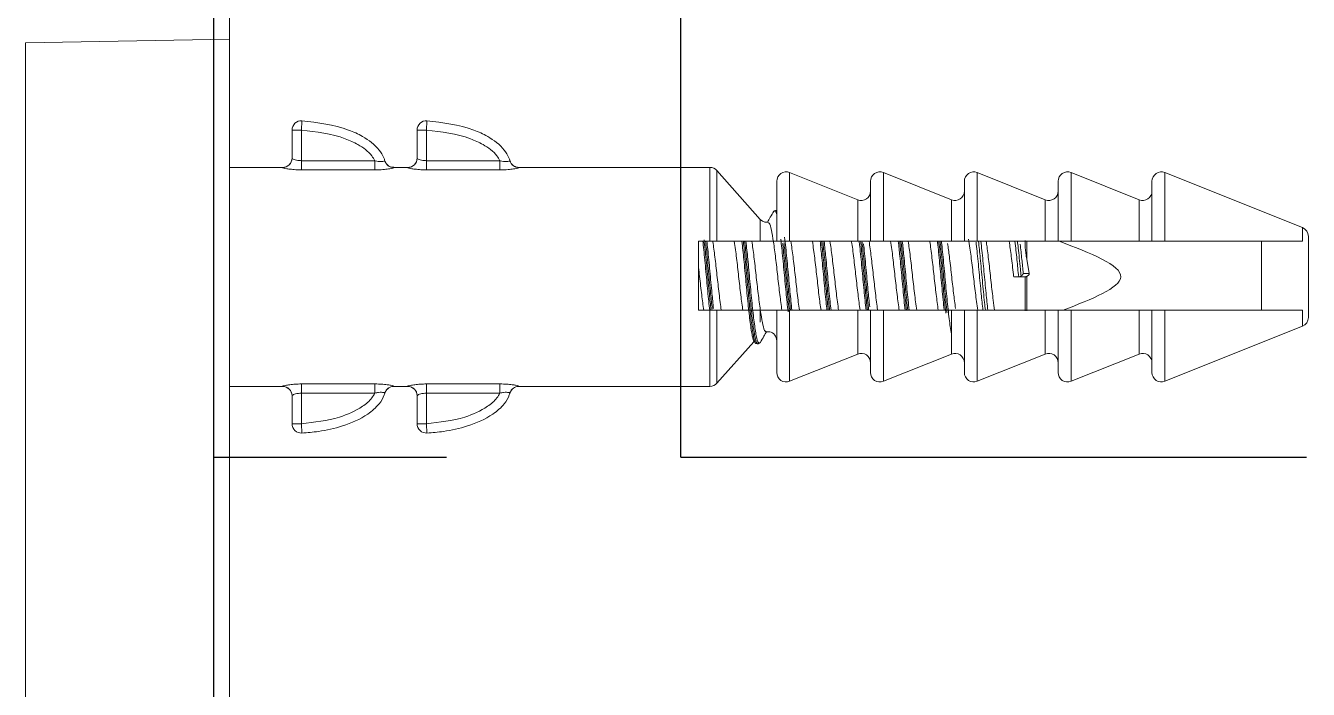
# Model space of a CAD drawing. Extents: x 1944 to 4044, y -46 to 2924.
# Drawn here: x 3686 to 3727.02, y 2302.22 to 2323.44 of the extents above; entities that cross this region are included whole.
import ezdxf

# ---------------------------------------------------------------- set-up
doc = ezdxf.new("R2010")
doc.units = 0
doc.header["$LTSCALE"] = 23.1
doc.layers.get('0').update_dxf_attribs({"linetype": 'CONTINUOUS'})
doc.layers.add('HT', color=3, linetype='CONTINUOUS')

# ---------------------------------------------------------------- blocks, each defined once
blk = doc.blocks.new('A$C1841107C')
at = {"color": 7, "linetype": 'Continuous', "lineweight": 15}
for p, q in [((365.703, 550.146), (365.862, 550.146)), ((368.064, 550.146), (365.862, 550.146)), ((368.064, 550.146), (368.297, 550.146)), ((365.424, 549.957), (363.664, 545.557)), ((370.335, 545.557), (368.575, 549.957)), ((368.064, 548.646), (365.862, 548.646)), ((365.862, 545.146), (363.943, 545.146)), ((370.057, 545.146), (368.064, 545.146)), ((364.535, 544.735), (363.664, 542.557)), ((365.862, 544.735), (365.862, 542.557)), ((368.064, 542.557), (368.064, 544.735)), ((370.335, 542.557), (369.464, 544.735)), ((365.862, 542.146), (363.943, 542.146)), ((370.057, 542.146), (368.064, 542.146)), ((364.535, 541.735), (363.664, 539.557)), ((365.862, 541.735), (365.862, 539.557)), ((368.064, 539.557), (368.064, 541.735)), ((370.335, 539.557), (369.464, 541.735)), ((366.886, 541.22), (366.434, 541.141)), ((366.998, 541.091), (366.999, 541.07)), ((367, 540.9), (367, 540.883)), ((367.001, 540.725), (367, 540.883)), ((365.862, 539.146), (363.943, 539.146)), ((370.057, 539.146), (368.064, 539.146)), ((364.535, 538.735), (363.664, 536.557)), ((365.862, 538.735), (365.862, 536.557)), ((368.064, 536.557), (368.064, 538.735)), ((370.335, 536.557), (369.464, 538.735)), ((365.862, 536.146), (363.943, 536.146)), ((370.057, 536.146), (368.064, 536.146)), ((364.535, 535.735), (363.664, 533.557)), ((365.862, 535.735), (365.862, 533.557)), ((368.064, 533.557), (368.064, 535.735)), ((370.335, 533.557), (369.464, 535.735)), ((365.862, 533.146), (363.943, 533.146)), ((364.889, 533.11), (364.864, 533.146)), ((365.25, 532.868), (365.25, 532.766)), ((370.057, 533.146), (368.064, 533.146)), ((368.75, 532.805), (368.75, 532.926)), ((365.16, 532.622), (363.6, 531.235)), ((368.064, 531.235), (368.064, 532.622)), ((369.052, 532.401), (369.092, 532.425)), ((370.399, 531.235), (369.073, 532.414)), ((363.5, 531.011), (363.5, 524.904)), ((365.862, 531.011), (365.862, 530.646)), ((368.064, 530.646), (368.064, 531.011)), ((370.5, 524.904), (370.5, 531.011)), ((365.862, 530.646), (368.064, 530.646)), ((363.285, 524.615), (363.286, 524.615)), ((370.707, 524.617), (370.715, 524.615)), ((363.285, 524.295), (363.578, 524.295)), ((363.285, 521.946), (363.285, 524.295)), ((363.578, 524.295), (363.578, 521.946)), ((370.421, 521.946), (370.421, 524.295)), ((370.715, 524.295), (370.421, 524.295)), ((370.715, 524.295), (370.715, 521.946)), ((362.008, 521.962), (362.308, 521.946)), ((362.308, 521.946), (363.285, 521.946)), ((362.308, 521.646), (362.308, 521.946)), ((363.285, 521.946), (363.578, 521.946)), ((370.715, 521.946), (370.421, 521.946)), ((370.715, 521.946), (371.692, 521.946)), ((371.692, 521.946), (371.991, 521.962)), ((371.692, 521.946), (371.692, 521.646)), ((363.205, 521.646), (362.308, 521.646)), ((363.5, 521.346), (363.5, 520.904)), ((370.5, 520.904), (370.5, 521.346)), ((371.692, 521.646), (370.795, 521.646)), ((363.285, 520.295), (363.578, 520.295)), ((363.285, 517.946), (363.285, 520.295)), ((363.578, 520.295), (363.578, 517.946)), ((370.421, 517.946), (370.421, 520.295)), ((370.715, 520.295), (370.421, 520.295)), ((370.715, 520.295), (370.715, 517.946)), ((362.008, 517.962), (362.308, 517.946)), ((362.308, 517.946), (363.285, 517.946)), ((362.308, 517.646), (362.308, 517.946)), ((363.205, 517.646), (362.308, 517.646)), ((363.285, 517.946), (363.578, 517.946)), ((370.715, 517.946), (370.421, 517.946)), ((370.715, 517.946), (371.692, 517.946)), ((371.692, 517.646), (370.795, 517.646)), ((371.692, 517.946), (371.991, 517.962)), ((371.692, 517.946), (371.692, 517.646)), ((363.5, 517.346), (363.5, 515.646)), ((370.5, 515.646), (370.5, 517.346)), ((363.5, 515.647), (5, 515.647)), ((359.4, 515.646), (359.514, 509.129)), ((359.4, 515.646), (385, 515.646)), ((399.5, 515.647), (370.5, 515.647))]:
    blk.add_line(p, q, dxfattribs=at)
at = {"color": 8, "linetype": 'Continuous', "lineweight": 15}
for p, q in [((365.862, 549.957), (365.424, 549.957)), ((368.575, 549.957), (368.064, 549.957)), ((363.664, 545.557), (365.862, 545.557)), ((368.064, 545.557), (370.335, 545.557)), ((365.862, 544.735), (364.535, 544.735)), ((369.464, 544.735), (368.064, 544.735)), ((363.664, 542.557), (365.862, 542.557)), ((368.064, 542.557), (370.335, 542.557)), ((365.862, 541.735), (364.535, 541.735)), ((369.464, 541.735), (368.064, 541.735)), ((366.08, 541.091), (365.839, 541.091)), ((365.853, 541.141), (366.434, 541.141)), ((366.983, 541.141), (368.081, 541.141)), ((368.085, 541.091), (366.998, 541.091)), ((363.664, 539.557), (365.862, 539.557)), ((368.064, 539.557), (370.335, 539.557)), ((365.862, 538.735), (364.535, 538.735)), ((369.464, 538.735), (368.064, 538.735)), ((363.664, 536.557), (365.862, 536.557)), ((368.064, 536.557), (370.335, 536.557)), ((365.862, 535.735), (364.535, 535.735)), ((369.464, 535.735), (368.064, 535.735)), ((363.664, 533.557), (365.862, 533.557)), ((368.064, 533.557), (370.335, 533.557)), ((365.862, 532.622), (365.16, 532.622)), ((368.446, 532.622), (368.064, 532.622)), ((363.6, 531.235), (365.862, 531.235)), ((368.064, 531.235), (370.399, 531.235)), ((365.862, 531.011), (363.5, 531.011)), ((370.5, 531.011), (368.064, 531.011)), ((370.495, 524.904), (370.497, 524.904)), ((363.505, 521.346), (363.5, 521.346)), ((370.5, 521.346), (370.495, 521.346)), ((370.495, 520.904), (370.497, 520.904)), ((363.505, 517.346), (363.5, 517.346)), ((370.5, 517.346), (370.495, 517.346)), ((359.514, 509.129), (410.486, 509.129))]:
    blk.add_line(p, q, dxfattribs=at)
at = {"color": 7, "linetype": 'Continuous', "lineweight": 15, "flags": 128}
blk.add_lwpolyline([(365.25, 532.766), (365.218, 532.691), (365.16, 532.622)], dxfattribs=at)
at = {"color": 7, "linetype": 'Continuous', "lineweight": 15}
for centre, start, end in [((365.703, 549.846), 90, 158.1986), ((368.297, 549.846), 21.8014, 90), ((363.943, 545.446), 158.1986, 270), ((370.057, 545.446), 270, 21.8014), ((364.257, 544.846), 338.1986, 90), ((369.743, 544.846), 90, 201.8014), ((363.943, 542.446), 158.1986, 270), ((370.057, 542.446), 270, 21.8014), ((364.257, 541.846), 338.1986, 90), ((369.743, 541.846), 90, 201.8014), ((363.943, 539.446), 158.1986, 270), ((370.057, 539.446), 270, 21.8014), ((364.257, 538.846), 338.1986, 90), ((369.743, 538.846), 90, 201.8014), ((363.943, 536.446), 158.1986, 270), ((370.057, 536.446), 270, 21.8014), ((364.257, 535.846), 338.1986, 90), ((369.743, 535.846), 90, 201.8014), ((363.943, 533.446), 158.1986, 270), ((370.057, 533.446), 270, 21.8014), ((369.039, 532.846), 90, 164.479), ((363.8, 531.011), 131.6335, 180), ((370.2, 531.011), 0, 48.3665), ((363.205, 524.904), 285.9829, 0.0777), ((370.795, 524.904), 179.9223, 254.0171), ((362.308, 521.946), 176.9697, 270), ((371.692, 521.946), 270, 3.0303), ((363.2, 521.346), 0, 90), ((363.205, 521.346), 359.9603, 89.9602), ((370.795, 521.346), 90.0398, 180.0397), ((370.8, 521.346), 90, 180), ((363.205, 520.904), 285.9829, 0.0777), ((370.795, 520.904), 179.9223, 254.0171), ((362.308, 517.946), 176.9697, 270), ((363.2, 517.346), 0, 90), ((363.205, 517.346), 359.9603, 89.9602), ((370.795, 517.346), 90.0398, 180.0397), ((370.8, 517.346), 90, 180), ((371.692, 517.946), 270, 3.0303)]:
    blk.add_arc(centre, 0.3, start, end, dxfattribs=at)
for points, knots in [([(365.862, 549.957), (365.862, 548.665), (365.862, 547.211), (365.862, 545.722), (365.862, 545.557)], [0, 0, 0, 0, 0.889111, 1, 1, 1, 1]), ([(368.064, 545.557), (368.064, 546.377), (368.064, 547.863), (368.064, 549.308), (368.064, 549.957)], [0, 0, 0, 0, 0.551068, 1, 1, 1, 1]), ([(365.862, 545.557), (365.862, 545.541), (365.862, 545.508), (365.862, 545.439), (365.862, 545.356), (365.862, 545.268), (365.862, 545.199), (365.862, 545.154), (365.862, 545.149), (365.862, 545.146)], [0, 0, 0, 0, 0.084724, 0.179843, 0.339851, 0.499733, 0.663165, 0.835664, 1, 1, 1, 1]), ([(368.064, 545.146), (368.064, 545.149), (368.064, 545.156), (368.064, 545.212), (368.064, 545.295), (368.064, 545.381), (368.064, 545.466), (368.064, 545.521), (368.064, 545.554), (368.064, 545.557)], [0, 0, 0, 0, 0.183485, 0.373192, 0.554244, 0.72489, 0.820724, 0.983017, 1, 1, 1, 1]), ([(365.862, 544.735), (365.862, 544.736), (365.862, 544.769), (365.862, 544.835), (365.862, 544.93), (365.862, 545.013), (365.862, 545.083), (365.862, 545.133), (365.862, 545.146), (365.862, 545.146), (365.862, 545.146)], [0, 0, 0, 0, 0.010378, 0.17498, 0.324274, 0.471755, 0.629142, 0.803258, 0.994183, 1, 1, 1, 1]), ([(368.064, 545.146), (368.064, 545.145), (368.064, 545.142), (368.064, 545.108), (368.064, 545.034), (368.064, 544.938), (368.064, 544.837), (368.064, 544.77), (368.064, 544.738), (368.064, 544.735)], [0, 0, 0, 0, 0.097273, 0.292654, 0.486369, 0.666656, 0.828898, 0.980059, 1, 1, 1, 1]), ([(368.064, 542.305), (367.709, 543.217), (366.975, 545.103), (366.241, 543.175), (365.862, 542.178)], [0, 0, 0, 0, 0.483369, 1, 1, 1, 1]), ([(365.862, 542.557), (365.862, 542.541), (365.862, 542.508), (365.862, 542.439), (365.862, 542.356), (365.862, 542.268), (365.862, 542.199), (365.862, 542.154), (365.862, 542.149), (365.862, 542.146)], [0, 0, 0, 0, 0.084724, 0.179843, 0.339851, 0.499733, 0.663165, 0.835664, 1, 1, 1, 1]), ([(368.064, 542.146), (368.064, 542.149), (368.064, 542.156), (368.064, 542.212), (368.064, 542.295), (368.064, 542.381), (368.064, 542.466), (368.064, 542.521), (368.064, 542.554), (368.064, 542.557)], [0, 0, 0, 0, 0.183485, 0.373192, 0.554244, 0.72489, 0.820724, 0.983017, 1, 1, 1, 1]), ([(365.862, 541.735), (365.862, 541.736), (365.862, 541.769), (365.862, 541.835), (365.862, 541.93), (365.862, 542.013), (365.862, 542.083), (365.862, 542.133), (365.862, 542.146), (365.862, 542.146), (365.862, 542.146)], [0, 0, 0, 0, 0.010378, 0.17498, 0.324274, 0.471755, 0.629142, 0.803258, 0.994183, 1, 1, 1, 1]), ([(368.064, 542.146), (368.064, 542.145), (368.064, 542.142), (368.064, 542.108), (368.064, 542.034), (368.064, 541.938), (368.064, 541.837), (368.064, 541.77), (368.064, 541.738), (368.064, 541.735)], [0, 0, 0, 0, 0.097273, 0.292654, 0.486369, 0.666656, 0.828898, 0.980059, 1, 1, 1, 1]), ([(365.957, 540.932), (366.113, 540.95), (366.404, 540.982), (366.736, 541.014), (366.889, 541.029)], [0, 0, 0, 0, 0.538687, 1, 1, 1, 1]), ([(366.434, 541.141), (366.37, 541.131), (366.247, 541.112), (366.134, 541.098), (366.08, 541.091)], [0, 0, 0, 0, 0.515315, 1, 1, 1, 1]), ([(366.886, 541.22), (366.892, 541.22), (366.904, 541.221), (366.925, 541.215), (366.949, 541.198), (366.969, 541.172), (366.978, 541.15), (366.983, 541.141)], [0, 0, 0, 0, 0.125086, 0.249793, 0.441724, 0.758744, 1, 1, 1, 1]), ([(366.889, 541.029), (366.888, 541.062), (366.888, 541.126), (366.887, 541.189), (366.886, 541.22)], [0, 0, 0, 0, 0.523676, 1, 1, 1, 1]), ([(366.976, 540.959), (366.965, 540.972), (366.942, 541), (366.911, 541.019), (366.893, 541.027), (366.889, 541.029), (366.889, 541.029)], [0, 0, 0, 0, 0.404806, 0.860276, 0.98399, 1, 1, 1, 1]), ([(366.998, 541.091), (366.995, 541.102), (366.991, 541.12), (366.985, 541.135), (366.983, 541.141)], [0, 0, 0, 0, 0.6274455, 1, 1, 1, 1]), ([(366.999, 541.07), (366.999, 541.061), (367, 541.005), (367, 540.948), (367, 540.9)], [0, 0, 0, 0, 0.158103, 1, 1, 1, 1]), ([(365.862, 540.844), (365.932, 540.853), (366.186, 540.884), (366.593, 540.922), (366.901, 540.952), (366.976, 540.959)], [0, 0, 0, 0, 0.221834, 0.809672, 1, 1, 1, 1]), ([(367, 540.883), (367, 540.883), (366.814, 540.863), (366.405, 540.825), (366.051, 540.785), (365.862, 540.764)], [0, 0, 0, 0, 0.00005, 0.464162, 1, 1, 1, 1]), ([(365.862, 540.58), (366.017, 540.602), (366.333, 540.647), (366.752, 540.697), (366.975, 540.722), (367.001, 540.725)], [0, 0, 0, 0, 0.4588034, 0.9371369, 1, 1, 1, 1]), ([(367, 540.9), (366.999, 540.907), (366.998, 540.92), (366.989, 540.941), (366.98, 540.954), (366.976, 540.959)], [0, 0, 0, 0, 0.358008, 0.715699, 1, 1, 1, 1]), ([(368.064, 540.112), (367.961, 540.097), (367.702, 540.061), (367.173, 540.002), (366.582, 539.937), (366.117, 539.884), (365.92, 539.853), (365.862, 539.844)], [0, 0, 0, 0, 0.162096, 0.407416, 0.652742, 0.898064, 1, 1, 1, 1]), ([(365.862, 539.674), (365.956, 539.685), (366.143, 539.707), (366.593, 539.752), (367.061, 539.796), (367.608, 539.849), (367.887, 539.879), (368.064, 539.898)], [0, 0, 0, 0, 0.148596, 0.297089, 0.59603, 0.744184, 1, 1, 1, 1]), ([(365.862, 539.599), (366.036, 539.618), (366.422, 539.659), (367.113, 539.722), (367.703, 539.776), (367.982, 539.808), (368.064, 539.817)], [0, 0, 0, 0, 0.255244, 0.564544, 0.872238, 1, 1, 1, 1]), ([(365.789, 539.28), (365.881, 539.296), (366.114, 539.334), (366.624, 539.395), (367.218, 539.465), (367.731, 539.525), (367.974, 539.562), (368.064, 539.575)], [0, 0, 0, 0, 0.15392, 0.389726, 0.625522, 0.861317, 1, 1, 1, 1]), ([(365.862, 539.557), (365.862, 539.541), (365.862, 539.508), (365.862, 539.439), (365.862, 539.356), (365.862, 539.268), (365.862, 539.199), (365.862, 539.154), (365.862, 539.149), (365.862, 539.146)], [0, 0, 0, 0, 0.084724, 0.179843, 0.339851, 0.499733, 0.663165, 0.835664, 1, 1, 1, 1]), ([(368.064, 539.74), (367.895, 539.722), (367.623, 539.692), (367.085, 539.641), (366.617, 539.596), (366.166, 539.552), (365.978, 539.53), (365.884, 539.519)], [0, 0, 0, 0, 0.248937, 0.398646, 0.700598, 0.850646, 1, 1, 1, 1]), ([(368.064, 539.146), (368.064, 539.149), (368.064, 539.156), (368.064, 539.212), (368.064, 539.295), (368.064, 539.381), (368.064, 539.466), (368.064, 539.521), (368.064, 539.554), (368.064, 539.557)], [0, 0, 0, 0, 0.183485, 0.373192, 0.554244, 0.72489, 0.820724, 0.983017, 1, 1, 1, 1]), ([(365.862, 538.735), (365.862, 538.736), (365.862, 538.769), (365.862, 538.835), (365.862, 538.93), (365.862, 539.013), (365.862, 539.083), (365.862, 539.133), (365.862, 539.146), (365.862, 539.146), (365.862, 539.146)], [0, 0, 0, 0, 0.010378, 0.17498, 0.324274, 0.471755, 0.629142, 0.803258, 0.994183, 1, 1, 1, 1]), ([(368.064, 539.146), (368.064, 539.145), (368.064, 539.142), (368.064, 539.108), (368.064, 539.034), (368.064, 538.938), (368.064, 538.837), (368.064, 538.77), (368.064, 538.738), (368.064, 538.735)], [0, 0, 0, 0, 0.097273, 0.292654, 0.486369, 0.666656, 0.828898, 0.980059, 1, 1, 1, 1]), ([(365.862, 538.412), (365.895, 538.416), (366.111, 538.443), (366.64, 538.492), (367.361, 538.559), (368.046, 538.627), (368.562, 538.685), (368.747, 538.721), (368.817, 538.735)], [0, 0, 0, 0, 0.0380391, 0.2472927, 0.4563019, 0.6652186, 0.8743029, 1, 1, 1, 1]), ([(368.139, 538.595), (368.108, 538.591), (367.893, 538.565), (367.36, 538.516), (366.643, 538.449), (366.109, 538.4), (365.893, 538.374), (365.862, 538.37)], [0, 0, 0, 0, 0.049088, 0.349397, 0.649841, 0.950635, 1, 1, 1, 1]), ([(368.005, 538.864), (367.846, 538.844), (367.516, 538.8), (366.927, 538.734), (366.363, 538.67), (366.064, 538.629), (365.929, 538.61)], [0, 0, 0, 0, 0.247015, 0.512581, 0.778142, 1, 1, 1, 1]), ([(365.862, 538.328), (365.895, 538.332), (366.114, 538.359), (366.651, 538.408), (367.368, 538.475), (367.906, 538.524), (368.125, 538.551), (368.16, 538.555)], [0, 0, 0, 0, 0.052397, 0.349911, 0.647079, 0.944078, 1, 1, 1, 1]), ([(368.064, 538.502), (368.058, 538.501), (367.867, 538.478), (367.366, 538.432), (366.659, 538.365), (366.121, 538.315), (365.9, 538.288), (365.862, 538.283)], [0, 0, 0, 0, 0.010745, 0.319064, 0.627555, 0.936408, 1, 1, 1, 1]), ([(365.862, 538.039), (365.868, 538.04), (366.001, 538.064), (366.391, 538.11), (366.968, 538.177), (367.57, 538.244), (367.901, 538.289), (368.064, 538.311)], [0, 0, 0, 0, 0.0116538, 0.2604121, 0.5091655, 0.7579138, 1, 1, 1, 1]), ([(368.064, 537.624), (367.977, 537.612), (367.736, 537.576), (367.227, 537.518), (366.634, 537.451), (366.149, 537.394), (365.934, 537.36), (365.862, 537.349)], [0, 0, 0, 0, 0.140658, 0.385844, 0.631024, 0.876209, 1, 1, 1, 1]), ([(365.862, 537.162), (366.01, 537.178), (366.362, 537.217), (367.024, 537.278), (367.644, 537.335), (367.955, 537.37), (368.064, 537.382)], [0, 0, 0, 0, 0.221527, 0.528119, 0.835084, 1, 1, 1, 1]), ([(368.064, 537.337), (367.959, 537.326), (367.65, 537.292), (367.029, 537.235), (366.362, 537.174), (366.009, 537.136), (365.862, 537.12)], [0, 0, 0, 0, 0.159083, 0.469974, 0.780493, 1, 1, 1, 1]), ([(365.862, 537.078), (366.011, 537.094), (366.368, 537.133), (367.037, 537.194), (367.655, 537.25), (367.962, 537.284), (368.064, 537.295)], [0, 0, 0, 0, 0.2228512, 0.5333969, 0.844305, 1, 1, 1, 1]), ([(368.064, 537.253), (367.96, 537.241), (367.655, 537.207), (367.041, 537.151), (366.373, 537.089), (366.015, 537.05), (365.862, 537.033)], [0, 0, 0, 0, 0.158168, 0.465192, 0.771852, 1, 1, 1, 1]), ([(365.862, 536.787), (365.946, 536.8), (366.176, 536.836), (366.679, 536.894), (367.272, 536.961), (367.765, 537.018), (367.989, 537.051), (368.064, 537.063)], [0, 0, 0, 0, 0.1419814, 0.3871837, 0.6323854, 0.8775837, 1, 1, 1, 1]), ([(365.862, 536.557), (365.862, 536.541), (365.862, 536.508), (365.862, 536.439), (365.862, 536.356), (365.862, 536.268), (365.862, 536.199), (365.862, 536.154), (365.862, 536.149), (365.862, 536.146)], [0, 0, 0, 0, 0.084724, 0.179843, 0.339851, 0.499733, 0.663165, 0.835664, 1, 1, 1, 1]), ([(368.064, 536.146), (368.064, 536.149), (368.064, 536.156), (368.064, 536.212), (368.064, 536.295), (368.064, 536.381), (368.064, 536.466), (368.064, 536.521), (368.064, 536.554), (368.064, 536.557)], [0, 0, 0, 0, 0.183485, 0.373192, 0.554244, 0.72489, 0.820724, 0.983017, 1, 1, 1, 1]), ([(368.064, 536.373), (368.058, 536.372), (367.917, 536.348), (367.519, 536.302), (366.936, 536.235), (366.34, 536.168), (366.02, 536.123), (365.862, 536.101)], [0, 0, 0, 0, 0.010959, 0.259763, 0.508569, 0.757378, 1, 1, 1, 1]), ([(365.862, 535.735), (365.862, 535.736), (365.862, 535.769), (365.862, 535.835), (365.862, 535.93), (365.862, 536.013), (365.862, 536.083), (365.862, 536.133), (365.862, 536.146), (365.862, 536.146), (365.862, 536.146)], [0, 0, 0, 0, 0.010378, 0.17498, 0.324274, 0.471755, 0.629142, 0.803258, 0.994183, 1, 1, 1, 1]), ([(365.941, 535.921), (365.965, 535.924), (366.177, 535.95), (366.697, 535.997), (367.38, 536.061), (367.778, 536.101), (367.956, 536.12)], [0, 0, 0, 0, 0.04404, 0.384186, 0.724161, 1, 1, 1, 1]), ([(368.064, 536.146), (368.064, 536.145), (368.064, 536.142), (368.064, 536.108), (368.064, 536.034), (368.064, 535.938), (368.064, 535.837), (368.064, 535.77), (368.064, 535.738), (368.064, 535.735)], [0, 0, 0, 0, 0.0972729, 0.2926542, 0.4863691, 0.6666558, 0.8288978, 0.9800586, 1, 1, 1, 1]), ([(368.064, 536.086), (367.854, 536.064), (367.422, 536.021), (366.697, 535.954), (366.145, 535.904), (365.909, 535.876), (365.862, 535.87)], [0, 0, 0, 0, 0.296609, 0.609062, 0.921671, 1, 1, 1, 1]), ([(365.862, 535.828), (365.912, 535.834), (366.15, 535.862), (366.705, 535.913), (367.428, 535.979), (367.857, 536.023), (368.064, 536.044)], [0, 0, 0, 0, 0.081943, 0.394444, 0.706778, 1, 1, 1, 1]), ([(368.064, 536.002), (367.856, 535.98), (367.43, 535.936), (366.712, 535.87), (366.158, 535.818), (365.917, 535.789), (365.862, 535.783)], [0, 0, 0, 0, 0.293488, 0.601734, 0.910146, 1, 1, 1, 1]), ([(365.862, 535.539), (365.869, 535.54), (366.004, 535.564), (366.395, 535.61), (366.973, 535.678), (367.573, 535.745), (367.902, 535.789), (368.064, 535.811)], [0, 0, 0, 0, 0.014053, 0.262673, 0.511296, 0.759917, 1, 1, 1, 1]), ([(368.064, 535.125), (367.978, 535.112), (367.74, 535.077), (367.232, 535.019), (366.639, 534.951), (366.152, 534.895), (365.935, 534.86), (365.862, 534.849)], [0, 0, 0, 0, 0.138672, 0.383849, 0.629028, 0.87421, 1, 1, 1, 1]), ([(365.862, 534.662), (366.028, 534.68), (366.402, 534.721), (367.083, 534.784), (367.683, 534.839), (367.973, 534.872), (368.064, 534.882)], [0, 0, 0, 0, 0.245272, 0.552297, 0.859488, 1, 1, 1, 1]), ([(368.064, 534.837), (367.977, 534.827), (367.689, 534.795), (367.088, 534.741), (366.403, 534.678), (366.027, 534.638), (365.862, 534.62)], [0, 0, 0, 0, 0.134234, 0.445379, 0.75636, 1, 1, 1, 1]), ([(365.862, 534.579), (366.03, 534.596), (366.408, 534.637), (367.096, 534.699), (367.694, 534.754), (367.98, 534.786), (368.064, 534.795)], [0, 0, 0, 0, 0.2469882, 0.5580187, 0.8692132, 1, 1, 1, 1]), ([(368.064, 534.753), (367.978, 534.743), (367.693, 534.711), (367.099, 534.656), (366.413, 534.593), (366.033, 534.552), (365.862, 534.534)], [0, 0, 0, 0, 0.133659, 0.440967, 0.74811, 1, 1, 1, 1]), ([(365.862, 534.287), (365.948, 534.3), (366.179, 534.336), (366.684, 534.395), (367.277, 534.462), (367.768, 534.518), (367.991, 534.552), (368.064, 534.563)], [0, 0, 0, 0, 0.143954, 0.389162, 0.634375, 0.879592, 1, 1, 1, 1]), ([(368.064, 533.873), (368.06, 533.872), (367.92, 533.849), (367.524, 533.803), (366.941, 533.735), (366.343, 533.668), (366.022, 533.623), (365.862, 533.601)], [0, 0, 0, 0, 0.0085711, 0.2575169, 0.5064657, 0.7554151, 1, 1, 1, 1]), ([(365.274, 532.868), (365.271, 532.881), (365.265, 532.917), (365.478, 532.976), (365.864, 533.043), (366.39, 533.111), (366.981, 533.178), (367.574, 533.245), (367.901, 533.289), (368.061, 533.31)], [0, 0, 0, 0, 0.091352, 0.244016, 0.396682, 0.549345, 0.702007, 0.854671, 1, 1, 1, 1]), ([(365.729, 533.396), (365.838, 533.409), (366.134, 533.445), (366.752, 533.503), (367.46, 533.568), (367.87, 533.611), (368.064, 533.631)], [0, 0, 0, 0, 0.16652, 0.454569, 0.742033, 1, 1, 1, 1]), ([(368.119, 533.508), (367.913, 533.486), (367.491, 533.442), (366.769, 533.375), (366.169, 533.319), (365.887, 533.286), (365.794, 533.275)], [0, 0, 0, 0, 0.277887, 0.56753, 0.857785, 1, 1, 1, 1]), ([(365.862, 533.557), (365.862, 533.541), (365.862, 533.508), (365.862, 533.439), (365.862, 533.356), (365.862, 533.268), (365.862, 533.199), (365.862, 533.154), (365.862, 533.149), (365.862, 533.146)], [0, 0, 0, 0, 0.084724, 0.179843, 0.339851, 0.499733, 0.663165, 0.835664, 1, 1, 1, 1]), ([(368.064, 533.586), (367.873, 533.566), (367.463, 533.524), (366.756, 533.46), (366.199, 533.409), (365.955, 533.381), (365.905, 533.375)], [0, 0, 0, 0, 0.278455, 0.597311, 0.916815, 1, 1, 1, 1]), ([(365.93, 533.336), (365.974, 533.341), (366.213, 533.368), (366.764, 533.419), (367.48, 533.484), (367.898, 533.527), (368.097, 533.547)], [0, 0, 0, 0, 0.073465, 0.392121, 0.710106, 1, 1, 1, 1]), ([(368.064, 533.146), (368.064, 533.149), (368.064, 533.156), (368.064, 533.212), (368.064, 533.295), (368.064, 533.381), (368.064, 533.466), (368.064, 533.521), (368.064, 533.554), (368.064, 533.557)], [0, 0, 0, 0, 0.183485, 0.373192, 0.554244, 0.72489, 0.820724, 0.983017, 1, 1, 1, 1]), ([(365.004, 533.146), (364.955, 533.133), (364.84, 533.101), (364.893, 533.07), (364.922, 533.053)], [0, 0, 0, 0, 0.432323, 1, 1, 1, 1]), ([(364.893, 533.146), (364.888, 533.138), (364.881, 533.128), (364.927, 533.118), (364.936, 533.116)], [0, 0, 0, 0, 0.793109, 1, 1, 1, 1]), ([(364.899, 533.054), (364.964, 533.016), (365.081, 532.948), (365.198, 532.879), (365.25, 532.849)], [0, 0, 0, 0, 0.555203, 1, 1, 1, 1]), ([(365.862, 532.622), (365.862, 532.637), (365.862, 532.671), (365.862, 532.741), (365.862, 532.824), (365.862, 532.905), (365.862, 532.986), (365.862, 533.065), (365.862, 533.125), (365.862, 533.145), (365.862, 533.146), (365.862, 533.146)], [0, 0, 0, 0, 0.091714, 0.209724, 0.309981, 0.410462, 0.506892, 0.638695, 0.805496, 0.974391, 1, 1, 1, 1]), ([(368.064, 533.146), (368.064, 533.146), (368.064, 533.146), (368.064, 533.128), (368.064, 533.066), (368.064, 532.982), (368.064, 532.895), (368.064, 532.809), (368.064, 532.728), (368.064, 532.666), (368.064, 532.635), (368.064, 532.622)], [0, 0, 0, 0, 0.0099864, 0.1800781, 0.3590815, 0.4895298, 0.5995323, 0.7099066, 0.8120943, 0.9206362, 1, 1, 1, 1]), ([(369.092, 532.623), (369.027, 532.661), (368.913, 532.728), (368.799, 532.795), (368.75, 532.824)], [0, 0, 0, 0, 0.5675194, 1, 1, 1, 1]), ([(368.732, 532.805), (368.738, 532.8), (368.767, 532.772), (368.621, 532.722), (368.301, 532.654), (367.816, 532.587), (367.241, 532.519), (366.643, 532.452), (366.155, 532.395), (365.937, 532.361), (365.862, 532.349)], [0, 0, 0, 0, 0.033336, 0.18157, 0.329806, 0.478041, 0.626276, 0.774508, 0.922738, 1, 1, 1, 1]), ([(365.862, 532.163), (366.046, 532.182), (366.441, 532.225), (367.146, 532.289), (367.854, 532.357), (368.469, 532.424), (368.911, 532.492), (369.151, 532.558), (369.108, 532.603), (369.086, 532.625)], [0, 0, 0, 0, 0.1277747, 0.2735808, 0.4195729, 0.5657358, 0.7119286, 0.8579708, 1, 1, 1, 1]), ([(365.862, 532.622), (365.862, 532.374), (365.862, 531.928), (365.862, 531.448), (365.862, 531.235)], [0, 0, 0, 0, 0.555879, 1, 1, 1, 1]), ([(369.11, 532.583), (369.133, 532.561), (369.179, 532.516), (368.936, 532.448), (368.489, 532.381), (367.868, 532.313), (367.152, 532.246), (366.442, 532.182), (366.046, 532.14), (365.862, 532.121)], [0, 0, 0, 0, 0.145713, 0.291506, 0.437447, 0.583358, 0.729098, 0.874655, 1, 1, 1, 1]), ([(365.862, 532.079), (366.048, 532.098), (366.448, 532.14), (367.161, 532.205), (367.875, 532.272), (368.497, 532.34), (368.933, 532.407), (369.151, 532.462), (369.127, 532.494), (369.12, 532.503)], [0, 0, 0, 0, 0.1383597, 0.2970919, 0.456007, 0.6151074, 0.774264, 0.9332637, 1, 1, 1, 1]), ([(369.076, 532.423), (369.025, 532.403), (368.917, 532.361), (368.476, 532.297), (367.87, 532.229), (367.162, 532.162), (366.452, 532.097), (366.052, 532.054), (365.862, 532.034)], [0, 0, 0, 0, 0.151318, 0.324857, 0.498336, 0.671612, 0.844687, 1, 1, 1, 1]), ([(365.862, 531.787), (365.949, 531.801), (366.183, 531.837), (366.689, 531.895), (367.282, 531.963), (367.771, 532.018), (367.992, 532.052), (368.064, 532.063)], [0, 0, 0, 0, 0.145928, 0.391154, 0.636376, 0.881602, 1, 1, 1, 1]), ([(365.862, 531.235), (365.862, 531.21), (365.862, 531.169), (365.862, 531.089), (365.862, 531.039), (365.862, 531.011)], [0, 0, 0, 0, 0.417135, 0.671648, 1, 1, 1, 1]), ([(368.064, 531.373), (368.061, 531.372), (367.923, 531.349), (367.528, 531.303), (366.946, 531.236), (366.351, 531.169), (366.03, 531.125), (365.873, 531.103)], [0, 0, 0, 0, 0.006218, 0.256647, 0.507072, 0.757496, 1, 1, 1, 1]), ([(368.064, 531.011), (368.064, 531.023), (368.064, 531.054), (368.064, 531.116), (368.064, 531.182), (368.064, 531.22), (368.064, 531.235)], [0, 0, 0, 0, 0.143051, 0.35299, 0.744782, 1, 1, 1, 1]), ([(365.815, 530.822), (365.914, 530.834), (366.208, 530.868), (366.821, 530.924), (367.504, 530.986), (367.883, 531.026), (368.047, 531.043)], [0, 0, 0, 0, 0.154526, 0.460998, 0.767292, 1, 1, 1, 1]), ([(368.151, 531.011), (367.953, 530.99), (367.542, 530.947), (366.828, 530.881), (366.227, 530.825), (365.942, 530.792), (365.85, 530.781)], [0, 0, 0, 0, 0.273582, 0.567099, 0.86079, 1, 1, 1, 1]), ([(365.862, 530.912), (365.945, 530.921), (366.221, 530.954), (366.811, 531.008), (367.478, 531.07), (367.848, 531.109), (368.004, 531.125)], [0, 0, 0, 0, 0.136707, 0.453244, 0.769569, 1, 1, 1, 1]), ([(368.027, 531.083), (367.867, 531.066), (367.491, 531.027), (366.813, 530.965), (366.22, 530.911), (365.943, 530.879), (365.862, 530.87)], [0, 0, 0, 0, 0.234218, 0.551159, 0.868307, 1, 1, 1, 1]), ([(366.702, 530.646), (366.797, 530.657), (367.085, 530.691), (367.58, 530.745), (367.906, 530.789), (368.064, 530.811)], [0, 0, 0, 0, 0.200925, 0.610569, 1, 1, 1, 1]), ([(362.008, 521.962), (362.068, 522.472), (362.147, 523.147), (362.526, 523.968), (362.825, 524.369), (363.132, 524.565), (363.255, 524.605), (363.288, 524.616)], [0, 0, 0, 0, 0.493059, 0.652398, 0.874608, 0.966543, 1, 1, 1, 1]), ([(363.285, 524.615), (363.287, 524.616), (363.29, 524.617), (363.293, 524.617), (363.295, 524.618)], [0, 0, 0, 0, 0.536536, 1, 1, 1, 1]), ([(363.285, 524.295), (363.286, 524.3), (363.298, 524.336), (363.308, 524.385), (363.315, 524.462), (363.313, 524.512), (363.306, 524.565), (363.297, 524.607), (363.291, 524.613), (363.288, 524.616)], [0, 0, 0, 0, 0.027434, 0.231118, 0.301702, 0.519144, 0.581325, 0.782015, 1, 1, 1, 1]), ([(363.499, 524.904), (363.497, 524.875), (363.493, 524.819), (363.46, 524.748), (363.419, 524.695), (363.378, 524.659), (363.341, 524.637), (363.314, 524.625), (363.298, 524.619), (363.291, 524.617), (363.289, 524.616), (363.287, 524.616), (363.286, 524.615), (363.286, 524.615), (363.286, 524.615)], [0, 0, 0, 0, 0.220922, 0.416559, 0.582002, 0.719303, 0.82741, 0.904148, 0.942019, 0.955012, 0.964463, 0.975988, 0.996077, 1, 1, 1, 1]), ([(363.505, 524.904), (363.505, 524.904), (363.509, 524.905), (363.52, 524.879), (363.536, 524.802), (363.554, 524.696), (363.573, 524.543), (363.576, 524.384), (363.578, 524.295)], [0, 0, 0, 0, 0.0174578, 0.2175035, 0.4212856, 0.4853404, 0.7105992, 1, 1, 1, 1]), ([(370.421, 524.295), (370.421, 524.3), (370.421, 524.372), (370.426, 524.511), (370.443, 524.68), (370.464, 524.81), (370.484, 524.892), (370.491, 524.9), (370.495, 524.904)], [0, 0, 0, 0, 0.016892, 0.235372, 0.450772, 0.624179, 0.82807, 1, 1, 1, 1]), ([(370.712, 524.616), (370.713, 524.615), (370.715, 524.615), (370.715, 524.615), (370.716, 524.615), (370.711, 524.616), (370.707, 524.617), (370.698, 524.62), (370.68, 524.627), (370.642, 524.646), (370.588, 524.684), (370.531, 524.758), (370.499, 524.838), (370.503, 524.889), (370.504, 524.903)], [0, 0, 0, 0, 0.11653, 0.228491, 0.311368, 0.322474, 0.330692, 0.341721, 0.378773, 0.432016, 0.565378, 0.724901, 0.927161, 1, 1, 1, 1]), ([(370.712, 524.616), (370.71, 524.614), (370.704, 524.61), (370.694, 524.57), (370.686, 524.503), (370.685, 524.409), (370.704, 524.335), (370.715, 524.295)], [0, 0, 0, 0, 0.173018, 0.375117, 0.543599, 0.7526, 1, 1, 1, 1]), ([(370.712, 524.616), (370.733, 524.609), (370.856, 524.571), (371.111, 524.414), (371.487, 523.976), (371.778, 523.301), (371.942, 522.578), (371.977, 522.138), (371.991, 521.962)], [0, 0, 0, 0, 0.020848, 0.125544, 0.284114, 0.573057, 0.828417, 1, 1, 1, 1]), ([(363.285, 524.295), (363.233, 524.265), (363.015, 524.138), (362.779, 523.796), (362.435, 523.056), (362.363, 522.426), (362.308, 521.946)], [0, 0, 0, 0, 0.068236, 0.286198, 0.45558, 1, 1, 1, 1]), ([(371.692, 521.946), (371.646, 522.36), (371.57, 523.044), (371.233, 523.799), (370.936, 524.167), (370.767, 524.265), (370.715, 524.295)], [0, 0, 0, 0, 0.472067, 0.778735, 0.931401, 1, 1, 1, 1]), ([(363.205, 521.646), (363.21, 521.649), (363.219, 521.656), (363.243, 521.707), (363.267, 521.783), (363.283, 521.868), (363.284, 521.924), (363.285, 521.946)], [0, 0, 0, 0, 0.2133253, 0.4286089, 0.6461721, 0.8617265, 1, 1, 1, 1]), ([(363.578, 521.946), (363.578, 521.902), (363.576, 521.791), (363.562, 521.623), (363.54, 521.471), (363.518, 521.366), (363.509, 521.353), (363.505, 521.346)], [0, 0, 0, 0, 0.1454175, 0.3680007, 0.5850827, 0.7943326, 1, 1, 1, 1]), ([(370.495, 521.346), (370.492, 521.349), (370.485, 521.357), (370.466, 521.434), (370.444, 521.571), (370.425, 521.748), (370.423, 521.88), (370.421, 521.946)], [0, 0, 0, 0, 0.141948, 0.3524597, 0.5653594, 0.7808906, 1, 1, 1, 1]), ([(370.715, 521.946), (370.716, 521.913), (370.719, 521.846), (370.739, 521.757), (370.764, 521.689), (370.784, 521.652), (370.792, 521.648), (370.795, 521.646)], [0, 0, 0, 0, 0.20883, 0.419792, 0.635224, 0.852795, 1, 1, 1, 1]), ([(362.008, 517.962), (362.068, 518.472), (362.147, 519.147), (362.526, 519.968), (362.825, 520.369), (363.132, 520.565), (363.255, 520.605), (363.288, 520.616)], [0, 0, 0, 0, 0.493059, 0.6523984, 0.8746083, 0.9665434, 1, 1, 1, 1]), ([(363.288, 520.616), (363.286, 520.615), (363.282, 520.614), (363.285, 520.615), (363.288, 520.616)], [0, 0, 0, 0, 0.234311, 1, 1, 1, 1]), ([(363.285, 520.295), (363.286, 520.3), (363.298, 520.336), (363.308, 520.385), (363.315, 520.462), (363.313, 520.512), (363.306, 520.565), (363.297, 520.607), (363.291, 520.613), (363.288, 520.616)], [0, 0, 0, 0, 0.027434, 0.231118, 0.301702, 0.519144, 0.581325, 0.782015, 1, 1, 1, 1]), ([(363.495, 520.903), (363.496, 520.887), (363.499, 520.843), (363.476, 520.779), (363.44, 520.719), (363.399, 520.676), (363.362, 520.65), (363.336, 520.635), (363.321, 520.629), (363.312, 520.625), (363.304, 520.622), (363.299, 520.62), (363.299, 520.62), (363.299, 520.62)], [0, 0, 0, 0, 0.09161, 0.24779, 0.379554, 0.490095, 0.578488, 0.637958, 0.674033, 0.710713, 0.767561, 0.887062, 1, 1, 1, 1]), ([(363.505, 520.904), (363.505, 520.904), (363.509, 520.905), (363.52, 520.879), (363.536, 520.802), (363.554, 520.696), (363.573, 520.543), (363.576, 520.384), (363.578, 520.295)], [0, 0, 0, 0, 0.017458, 0.217503, 0.421286, 0.48534, 0.710599, 1, 1, 1, 1]), ([(370.421, 520.295), (370.421, 520.3), (370.421, 520.372), (370.426, 520.511), (370.443, 520.68), (370.464, 520.81), (370.484, 520.892), (370.491, 520.9), (370.495, 520.904)], [0, 0, 0, 0, 0.016892, 0.235372, 0.450772, 0.624179, 0.82807, 1, 1, 1, 1]), ([(370.701, 520.62), (370.701, 520.62), (370.702, 520.619), (370.698, 520.62), (370.685, 520.626), (370.672, 520.631), (370.643, 520.646), (370.588, 520.684), (370.532, 520.757), (370.499, 520.84), (370.503, 520.889), (370.504, 520.903)], [0, 0, 0, 0, 0.010948, 0.219364, 0.281954, 0.327251, 0.37582, 0.4998, 0.714967, 0.914167, 1, 1, 1, 1]), ([(370.712, 520.616), (370.71, 520.614), (370.704, 520.61), (370.694, 520.57), (370.686, 520.503), (370.685, 520.409), (370.704, 520.335), (370.715, 520.295)], [0, 0, 0, 0, 0.173018, 0.375117, 0.543599, 0.7526, 1, 1, 1, 1]), ([(370.712, 520.616), (370.733, 520.609), (370.856, 520.571), (371.111, 520.414), (371.487, 519.976), (371.778, 519.301), (371.942, 518.578), (371.977, 518.138), (371.991, 517.962)], [0, 0, 0, 0, 0.020848, 0.125544, 0.284114, 0.573057, 0.828417, 1, 1, 1, 1]), ([(363.285, 520.295), (363.233, 520.265), (363.015, 520.138), (362.779, 519.796), (362.435, 519.056), (362.363, 518.426), (362.308, 517.946)], [0, 0, 0, 0, 0.068236, 0.286198, 0.45558, 1, 1, 1, 1]), ([(371.692, 517.946), (371.646, 518.36), (371.57, 519.044), (371.233, 519.799), (370.936, 520.167), (370.767, 520.265), (370.715, 520.295)], [0, 0, 0, 0, 0.4720672, 0.7787347, 0.9314012, 1, 1, 1, 1]), ([(363.205, 517.646), (363.21, 517.649), (363.219, 517.656), (363.243, 517.707), (363.267, 517.783), (363.283, 517.868), (363.284, 517.924), (363.285, 517.946)], [0, 0, 0, 0, 0.213325, 0.428609, 0.646172, 0.861726, 1, 1, 1, 1]), ([(363.578, 517.946), (363.578, 517.902), (363.576, 517.791), (363.562, 517.623), (363.54, 517.471), (363.518, 517.366), (363.509, 517.353), (363.505, 517.346)], [0, 0, 0, 0, 0.1454175, 0.3680007, 0.5850827, 0.7943326, 1, 1, 1, 1]), ([(370.495, 517.346), (370.492, 517.349), (370.485, 517.357), (370.466, 517.434), (370.444, 517.571), (370.425, 517.748), (370.423, 517.88), (370.421, 517.946)], [0, 0, 0, 0, 0.141948, 0.35246, 0.565359, 0.780891, 1, 1, 1, 1]), ([(370.715, 517.946), (370.716, 517.913), (370.719, 517.846), (370.739, 517.757), (370.764, 517.689), (370.784, 517.652), (370.792, 517.648), (370.795, 517.646)], [0, 0, 0, 0, 0.20883, 0.419792, 0.635224, 0.852795, 1, 1, 1, 1])]:
    blk.add_open_spline(points, degree=3, knots=knots, dxfattribs=at)
at = {"color": 8, "linetype": 'Continuous', "lineweight": 15}
for points in [[(363.502, 524.904), (363.501, 524.903), (363.5, 524.903), (363.503, 524.904), (363.505, 524.904)], [(363.502, 520.904), (363.501, 520.903), (363.5, 520.903), (363.503, 520.904), (363.505, 520.904)]]:
    blk.add_open_spline(points, degree=3, knots=[0, 0, 0, 0, 0.531248, 1, 1, 1, 1], dxfattribs=at)

msp = doc.modelspace()

# ---------------------------------------------------------------- linework, layer by layer
at = {"layer": 'HT', "ltscale": 0.5}
for p, q in [((3692.016, 675.837), (3692.016, 2763.819)), ((3706.956, 2309.641), (3706.956, 2329.641)), ((3692.016, 2309.641), (3699.456, 2309.641)), ((3706.956, 2309.641), (3726.956, 2309.641))]:
    msp.add_line(p, q, dxfattribs=at)

# ---------------------------------------------------------------- block references
at = {"lineweight": 15, "rotation": 270}
msp.add_blockref('A$C1841107C', (3176.872, 2682.406), dxfattribs=at)

doc.saveas('drawing.dxf')
